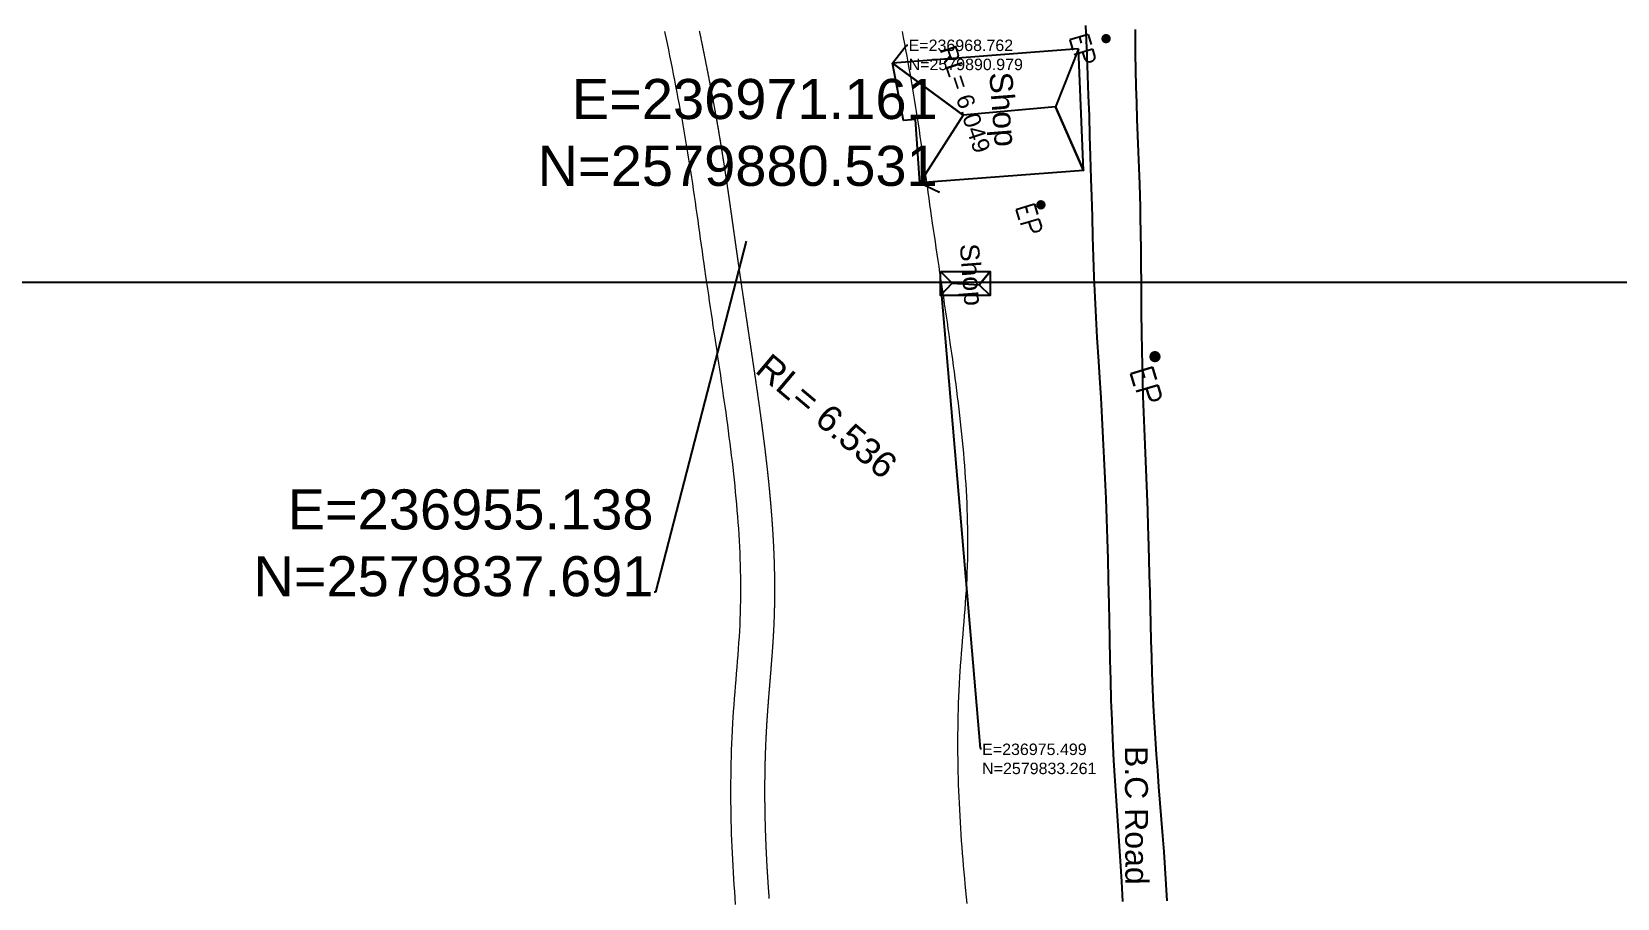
# Model space of a CAD drawing. Header units: millimetres. Extents: x 234588 to 238075, y 2578744 to 2579543.
# Drawn here: x 234807.5 to 235026.8, y 2579028.4 to 2579148.2 of the extents above; entities that cross this region are included whole.
import ezdxf

# ---------------------------------------------------------------- set-up
doc = ezdxf.new("R2010")
doc.units = ezdxf.units.MM
doc.header["$MEASUREMENT"] = 0
for name, color, linetype in [('Boundary', 6, 'Continuous'), ('COORDINATES', 7, 'Continuous'), ('Points-NUM', 4, 'Continuous'), ('Points-TXT', 3, 'Continuous'), ('RL', 7, 'Continuous')]:
    doc.layers.add(name, color=color, linetype=linetype)
doc.layers.add('EP', color=1, linetype='Continuous', lineweight=30)
doc.styles.add('romans', font='romans.shx')
doc.styles.get("Standard").update_dxf_attribs({"font": 'arial.ttf'})
doc.dimstyles.get("Standard").update_dxf_attribs({"dimtxt": 4, "dimasz": 0.18, "dimexe": 0.18, "dimexo": 0.0625, "dimgap": 0.09, "dimtad": 0, "dimzin": 0, "dimdsep": 46, "dimtxsty": 'Standard', "dimcen": 0.09, "dimadec": 0, "dimazin": 0, "dimtfac": 1, "dimtofl": 0, "dimtmove": 0, "dimatfit": 3, "dimfxl": 1, "dimtolj": 1, "dimtzin": 0, "dimarcsym": 0})

msp = doc.modelspace()

# ---------------------------------------------------------------- hatches: boundary and pattern name
at = {"layer": 'Points-NUM'}
h = msp.add_hatch(color=1, dxfattribs=at)
h.dxf.hatch_style = 1
h.paths.add_polyline_path([(234955.441, 2579147.286, 1), (234956.753, 2579147.286, 1)])
h = msp.add_hatch(color=1, dxfattribs=at)
h.dxf.hatch_style = 1
h.paths.add_polyline_path([(234946.428, 2579124.304, 1), (234947.74, 2579124.304, 1)])
h = msp.add_hatch(color=1, dxfattribs=at)
h.dxf.hatch_style = 1
h.paths.add_polyline_path([(234962.073, 2579103.305, 1), (234963.648, 2579103.305, 1)])

# ---------------------------------------------------------------- linework, layer by layer
at = {"layer": 'Boundary', "lineweight": 20}
for points in [[(234895.038, 2579148.29), (234895.212, 2579147.444), (234895.385, 2579146.598), (234895.557, 2579145.753), (234895.727, 2579144.911), (234895.898, 2579144.068), (234896.066, 2579143.225), (234896.234, 2579142.383), (234896.4, 2579141.541), (234896.564, 2579140.7), (234896.726, 2579139.859), (234896.887, 2579139.019), (234897.045, 2579138.179), (234897.202, 2579137.34), (234897.356, 2579136.501), (234897.507, 2579135.662), (234897.656, 2579134.824), (234897.802, 2579133.988), (234897.992, 2579132.872), (234898.086, 2579132.312), (234898.224, 2579131.471), (234898.359, 2579130.631), (234898.492, 2579129.788), (234898.623, 2579128.945), (234898.752, 2579128.1), (234898.88, 2579127.253), (234899.006, 2579126.405), (234899.131, 2579125.556), (234899.254, 2579124.706), (234899.377, 2579123.854), (234899.499, 2579122.999), (234899.62, 2579122.146), (234899.741, 2579121.291), (234899.861, 2579120.435), (234899.982, 2579119.578), (234900.103, 2579118.72), (234900.224, 2579117.861), (234900.346, 2579117.001), (234900.468, 2579116.14), (234900.568, 2579115.443), (234900.717, 2579114.414), (234900.842, 2579113.554), (234900.968, 2579112.693), (234901.094, 2579111.832), (234901.222, 2579110.972), (234901.349, 2579110.112), (234901.477, 2579109.254), (234901.606, 2579108.395), (234901.734, 2579107.538), (234901.863, 2579106.681), (234901.935, 2579106.196), (234902.119, 2579104.968), (234902.248, 2579104.113), (234902.375, 2579103.258), (234902.503, 2579102.404), (234902.629, 2579101.551), (234902.755, 2579100.698), (234902.88, 2579099.847), (234903.004, 2579098.995), (234903.162, 2579097.901), (234903.249, 2579097.292), (234903.369, 2579096.44), (234903.488, 2579095.589), (234903.605, 2579094.738), (234903.721, 2579093.888), (234903.834, 2579093.038), (234903.945, 2579092.189), (234904.054, 2579091.34), (234904.161, 2579090.492), (234904.264, 2579089.644), (234904.365, 2579088.797), (234904.463, 2579087.951), (234904.557, 2579087.105), (234904.648, 2579086.259), (234904.736, 2579085.415), (234904.82, 2579084.571), (234904.901, 2579083.728), (234904.977, 2579082.885), (234905.049, 2579082.044), (234905.117, 2579081.203), (234905.18, 2579080.363), (234905.239, 2579079.523), (234905.293, 2579078.685), (234905.342, 2579077.848), (234905.386, 2579077.011), (234905.425, 2579076.175), (234905.458, 2579075.341), (234905.486, 2579074.507), (234905.509, 2579073.674), (234905.525, 2579072.842), (234905.535, 2579072.012), (234905.54, 2579071.182), (234905.537, 2579070.353), (234905.529, 2579069.526), (234905.514, 2579068.7), (234905.492, 2579067.876), (234905.457, 2579066.887), (234905.428, 2579066.226), (234905.385, 2579065.396), (234905.337, 2579064.563), (234905.283, 2579063.726), (234905.224, 2579062.885), (234905.162, 2579062.04), (234905.096, 2579061.19), (234905.028, 2579060.336), (234904.958, 2579059.477), (234904.887, 2579058.617), (234904.816, 2579057.749), (234904.745, 2579056.878), (234904.676, 2579056.003), (234904.609, 2579055.123), (234904.546, 2579054.239), (234904.486, 2579053.353), (234904.446, 2579052.724), (234904.381, 2579051.567), (234904.336, 2579050.671), (234904.297, 2579049.777), (234904.263, 2579048.884), (234904.235, 2579047.99), (234904.211, 2579047.098), (234904.193, 2579046.205), (234904.179, 2579045.313), (234904.171, 2579044.42), (234904.167, 2579043.529), (234904.168, 2579042.637), (234904.173, 2579041.746), (234904.183, 2579040.856), (234904.198, 2579039.966), (234904.216, 2579039.076), (234904.239, 2579038.187), (234904.267, 2579037.298), (234904.298, 2579036.409), (234904.334, 2579035.521), (234904.373, 2579034.634), (234904.416, 2579033.747), (234904.463, 2579032.861), (234904.514, 2579031.975), (234904.568, 2579031.09), (234904.626, 2579030.206), (234904.688, 2579029.322), (234904.752, 2579028.439), (234904.821, 2579027.556)], [(234909.524, 2579028.368), (234909.518, 2579028.441), (234909.513, 2579028.513), (234909.507, 2579028.586), (234909.502, 2579028.658), (234909.496, 2579028.731), (234909.49, 2579028.803), (234909.485, 2579028.876), (234909.48, 2579028.948), (234909.475, 2579029.021), (234909.469, 2579029.093), (234909.464, 2579029.166), (234909.459, 2579029.238), (234909.453, 2579029.311), (234909.448, 2579029.383), (234909.443, 2579029.456), (234909.437, 2579029.528), (234909.432, 2579029.601), (234909.427, 2579029.673), (234909.422, 2579029.746), (234909.417, 2579029.819), (234909.412, 2579029.891), (234909.407, 2579029.964), (234909.402, 2579030.036), (234909.397, 2579030.109), (234909.392, 2579030.181), (234909.386, 2579030.254), (234909.381, 2579030.326), (234909.376, 2579030.399), (234909.371, 2579030.471), (234909.366, 2579030.544), (234909.362, 2579030.616), (234909.357, 2579030.689), (234909.352, 2579030.761), (234909.347, 2579030.834), (234909.343, 2579030.907), (234909.338, 2579030.979), (234909.333, 2579031.052), (234909.328, 2579031.124), (234909.324, 2579031.197), (234909.319, 2579031.269), (234909.314, 2579031.342), (234909.309, 2579031.414), (234909.305, 2579031.487), (234909.301, 2579031.56), (234909.296, 2579031.632), (234909.292, 2579031.705), (234909.287, 2579031.777), (234909.283, 2579031.85), (234909.278, 2579031.922), (234909.274, 2579031.995), (234909.269, 2579032.067), (234909.265, 2579032.14), (234909.26, 2579032.213), (234909.256, 2579032.285), (234909.252, 2579032.358), (234909.248, 2579032.43), (234909.244, 2579032.503), (234909.239, 2579032.575), (234909.235, 2579032.648), (234909.231, 2579032.721), (234909.227, 2579032.793), (234909.223, 2579032.866), (234909.219, 2579032.938), (234909.215, 2579033.011), (234909.21, 2579033.084), (234909.206, 2579033.156), (234909.202, 2579033.229), (234909.199, 2579033.301), (234909.195, 2579033.374), (234909.191, 2579033.446), (234909.187, 2579033.519), (234909.183, 2579033.592), (234909.179, 2579033.664), (234909.176, 2579033.737), (234909.172, 2579033.809), (234909.168, 2579033.882), (234909.164, 2579033.955), (234909.16, 2579034.027), (234909.157, 2579034.1), (234909.153, 2579034.172), (234909.15, 2579034.245), (234909.146, 2579034.318), (234909.143, 2579034.39), (234909.139, 2579034.463), (234909.135, 2579034.535), (234909.132, 2579034.608), (234909.128, 2579034.681), (234909.125, 2579034.753), (234909.121, 2579034.826), (234909.118, 2579034.898), (234909.115, 2579034.971), (234909.111, 2579035.044), (234909.108, 2579035.116), (234909.105, 2579035.189), (234909.102, 2579035.262), (234909.099, 2579035.334), (234909.095, 2579035.407), (234909.092, 2579035.479), (234909.089, 2579035.552), (234909.086, 2579035.625), (234909.082, 2579035.697), (234909.079, 2579035.77), (234909.077, 2579035.842), (234909.074, 2579035.915), (234909.071, 2579035.988), (234909.068, 2579036.06), (234909.065, 2579036.133), (234909.062, 2579036.206), (234909.059, 2579036.278), (234909.056, 2579036.351), (234909.053, 2579036.423), (234909.05, 2579036.496), (234909.048, 2579036.569), (234909.045, 2579036.641), (234909.042, 2579036.714), (234909.04, 2579036.787), (234909.037, 2579036.859), (234909.035, 2579036.932), (234909.032, 2579037.004), (234909.03, 2579037.077), (234909.027, 2579037.15), (234909.024, 2579037.222), (234909.022, 2579037.295), (234909.019, 2579037.368), (234909.017, 2579037.44), (234909.014, 2579037.513), (234909.012, 2579037.585), (234909.01, 2579037.658), (234909.008, 2579037.731), (234909.005, 2579037.803), (234909.003, 2579037.876), (234909.001, 2579037.949), (234908.999, 2579038.021), (234908.997, 2579038.094), (234908.994, 2579038.166), (234908.992, 2579038.239), (234908.99, 2579038.312), (234908.988, 2579038.384), (234908.986, 2579038.457), (234908.984, 2579038.53), (234908.982, 2579038.602), (234908.98, 2579038.675), (234908.978, 2579038.748), (234908.977, 2579038.82), (234908.975, 2579038.893), (234908.973, 2579038.965), (234908.971, 2579039.038), (234908.969, 2579039.111), (234908.967, 2579039.183), (234908.966, 2579039.256), (234908.964, 2579039.329), (234908.963, 2579039.401), (234908.961, 2579039.474), (234908.959, 2579039.547), (234908.958, 2579039.619), (234908.956, 2579039.692), (234908.955, 2579039.764), (234908.953, 2579039.837), (234908.952, 2579039.91), (234908.95, 2579039.982), (234908.949, 2579040.055), (234908.948, 2579040.128), (234908.946, 2579040.2), (234908.945, 2579040.273), (234908.944, 2579040.346), (234908.943, 2579040.418), (234908.942, 2579040.491), (234908.94, 2579040.563), (234908.939, 2579040.636), (234908.938, 2579040.709), (234908.937, 2579040.781), (234908.936, 2579040.854), (234908.935, 2579040.927), (234908.934, 2579040.999), (234908.933, 2579041.072), (234908.932, 2579041.145), (234908.931, 2579041.217), (234908.93, 2579041.29), (234908.93, 2579041.362), (234908.929, 2579041.435), (234908.928, 2579041.508), (234908.927, 2579041.58), (234908.926, 2579041.653), (234908.926, 2579041.726), (234908.925, 2579041.798), (234908.924, 2579041.871), (234908.924, 2579041.944), (234908.923, 2579042.016), (234908.923, 2579042.089), (234908.923, 2579042.161), (234908.922, 2579042.234), (234908.922, 2579042.307), (234908.921, 2579042.379), (234908.921, 2579042.452), (234908.92, 2579042.525), (234908.92, 2579042.597), (234908.92, 2579042.67), (234908.919, 2579042.742), (234908.919, 2579042.815), (234908.919, 2579042.888), (234908.919, 2579042.96), (234908.919, 2579043.033), (234908.919, 2579043.106), (234908.919, 2579043.178), (234908.919, 2579043.251), (234908.919, 2579043.324), (234908.919, 2579043.396), (234908.919, 2579043.469), (234908.919, 2579043.541), (234908.919, 2579043.614), (234908.919, 2579043.687), (234908.92, 2579043.759), (234908.92, 2579043.832), (234908.92, 2579043.904), (234908.921, 2579043.977), (234908.921, 2579044.05), (234908.921, 2579044.122), (234908.922, 2579044.195), (234908.922, 2579044.268), (234908.922, 2579044.34), (234908.923, 2579044.413), (234908.923, 2579044.485), (234908.924, 2579044.558), (234908.925, 2579044.631), (234908.925, 2579044.703), (234908.926, 2579044.776), (234908.927, 2579044.849), (234908.928, 2579044.921), (234908.928, 2579044.994), (234908.929, 2579045.066), (234908.93, 2579045.139), (234908.93, 2579045.212), (234908.931, 2579045.284), (234908.932, 2579045.357), (234908.933, 2579045.429), (234908.935, 2579045.502), (234908.936, 2579045.575), (234908.937, 2579045.647), (234908.938, 2579045.72), (234908.939, 2579045.792), (234908.94, 2579045.865), (234908.941, 2579045.938), (234908.942, 2579046.01), (234908.943, 2579046.083), (234908.945, 2579046.155), (234908.946, 2579046.228), (234908.948, 2579046.301), (234908.949, 2579046.373), (234908.951, 2579046.446), (234908.952, 2579046.518), (234908.954, 2579046.591), (234908.955, 2579046.664), (234908.957, 2579046.736), (234908.958, 2579046.809), (234908.96, 2579046.881), (234908.961, 2579046.954), (234908.963, 2579047.027), (234908.965, 2579047.099), (234908.967, 2579047.172), (234908.969, 2579047.244), (234908.97, 2579047.317), (234908.972, 2579047.389), (234908.974, 2579047.462), (234908.976, 2579047.535), (234908.978, 2579047.607), (234908.98, 2579047.68), (234908.982, 2579047.752), (234908.984, 2579047.825), (234908.986, 2579047.897), (234908.988, 2579047.97), (234908.991, 2579048.043), (234908.993, 2579048.115), (234908.995, 2579048.188), (234908.998, 2579048.26), (234909, 2579048.333), (234909.002, 2579048.405), (234909.005, 2579048.478), (234909.007, 2579048.551), (234909.009, 2579048.623), (234909.012, 2579048.696), (234909.014, 2579048.768), (234909.017, 2579048.841), (234909.02, 2579048.913), (234909.022, 2579048.986), (234909.025, 2579049.058), (234909.028, 2579049.131), (234909.031, 2579049.204), (234909.033, 2579049.276), (234909.036, 2579049.349), (234909.039, 2579049.421), (234909.042, 2579049.494), (234909.044, 2579049.566), (234909.047, 2579049.639), (234909.051, 2579049.711), (234909.054, 2579049.784), (234909.057, 2579049.856), (234909.06, 2579049.929), (234909.063, 2579050.002), (234909.066, 2579050.074), (234909.07, 2579050.147), (234909.073, 2579050.219), (234909.076, 2579050.292), (234909.079, 2579050.364), (234909.082, 2579050.437), (234909.086, 2579050.509), (234909.089, 2579050.582), (234909.093, 2579050.654), (234909.097, 2579050.727), (234909.1, 2579050.799), (234909.104, 2579050.872), (234909.107, 2579050.944), (234909.111, 2579051.017), (234909.115, 2579051.089), (234909.118, 2579051.162), (234909.122, 2579051.234), (234909.125, 2579051.307), (234909.131, 2579051.399), (234909.136, 2579051.493), (234909.141, 2579051.588), (234909.147, 2579051.682), (234909.152, 2579051.777), (234909.157, 2579051.871), (234909.163, 2579051.965), (234909.168, 2579052.06), (234909.174, 2579052.154), (234909.179, 2579052.249), (234909.184, 2579052.343), (234909.19, 2579052.437), (234909.193, 2579052.489), (234909.196, 2579052.54), (234909.199, 2579052.59), (234909.202, 2579052.641), (234909.206, 2579052.692), (234909.209, 2579052.742), (234909.212, 2579052.793), (234909.215, 2579052.843), (234909.218, 2579052.894), (234909.221, 2579052.944), (234909.225, 2579052.995), (234909.228, 2579053.046), (234909.233, 2579053.119), (234909.238, 2579053.191), (234909.243, 2579053.264), (234909.247, 2579053.336), (234909.252, 2579053.409), (234909.257, 2579053.481), (234909.262, 2579053.554), (234909.267, 2579053.626), (234909.272, 2579053.698), (234909.277, 2579053.771), (234909.282, 2579053.843), (234909.287, 2579053.916), (234909.292, 2579053.988), (234909.297, 2579054.061), (234909.302, 2579054.133), (234909.308, 2579054.205), (234909.313, 2579054.278), (234909.318, 2579054.35), (234909.323, 2579054.423), (234909.328, 2579054.495), (234909.334, 2579054.568), (234909.339, 2579054.64), (234909.344, 2579054.712), (234909.349, 2579054.785), (234909.355, 2579054.857), (234909.36, 2579054.93), (234909.366, 2579055.002), (234909.371, 2579055.075), (234909.377, 2579055.147), (234909.382, 2579055.219), (234909.388, 2579055.292), (234909.393, 2579055.364), (234909.399, 2579055.437), (234909.404, 2579055.509), (234909.41, 2579055.581), (234909.416, 2579055.654), (234909.421, 2579055.726), (234909.427, 2579055.799), (234909.433, 2579055.871), (234909.438, 2579055.943), (234909.444, 2579056.016), (234909.45, 2579056.088), (234909.456, 2579056.161), (234909.461, 2579056.233), (234909.467, 2579056.305), (234909.473, 2579056.378), (234909.478, 2579056.45), (234909.484, 2579056.523), (234909.49, 2579056.595), (234909.496, 2579056.667), (234909.502, 2579056.74), (234909.508, 2579056.812), (234909.513, 2579056.885), (234909.519, 2579056.957), (234909.525, 2579057.029), (234909.531, 2579057.102), (234909.537, 2579057.174), (234909.543, 2579057.247), (234909.549, 2579057.319), (234909.554, 2579057.391), (234909.56, 2579057.464), (234909.566, 2579057.536), (234909.572, 2579057.608), (234909.578, 2579057.681), (234909.584, 2579057.753), (234909.59, 2579057.826), (234909.596, 2579057.898), (234909.602, 2579057.97), (234909.608, 2579058.043), (234909.614, 2579058.115), (234909.62, 2579058.188), (234909.626, 2579058.26), (234909.632, 2579058.332), (234909.638, 2579058.405), (234909.644, 2579058.477), (234909.649, 2579058.549), (234909.655, 2579058.622), (234909.661, 2579058.694), (234909.667, 2579058.767), (234909.673, 2579058.839), (234909.679, 2579058.911), (234909.685, 2579058.984), (234909.691, 2579059.056), (234909.697, 2579059.128), (234909.703, 2579059.201), (234909.709, 2579059.273), (234909.715, 2579059.346), (234909.721, 2579059.418), (234909.727, 2579059.49), (234909.732, 2579059.563), (234909.738, 2579059.635), (234909.744, 2579059.707), (234909.75, 2579059.78), (234909.756, 2579059.852), (234909.762, 2579059.924), (234909.768, 2579059.997), (234909.774, 2579060.069), (234909.779, 2579060.142), (234909.785, 2579060.214), (234909.791, 2579060.286), (234909.797, 2579060.359), (234909.802, 2579060.431), (234909.808, 2579060.503), (234909.814, 2579060.576), (234909.82, 2579060.648), (234909.826, 2579060.721), (234909.831, 2579060.793), (234909.837, 2579060.865), (234909.843, 2579060.938), (234909.848, 2579061.01), (234909.854, 2579061.082), (234909.859, 2579061.155), (234909.865, 2579061.227), (234909.871, 2579061.3), (234909.876, 2579061.372), (234909.882, 2579061.444), (234909.887, 2579061.517), (234909.893, 2579061.589), (234909.899, 2579061.661), (234909.904, 2579061.734), (234909.909, 2579061.806), (234909.915, 2579061.879), (234909.92, 2579061.951), (234909.925, 2579062.023), (234909.931, 2579062.096), (234909.936, 2579062.168), (234909.941, 2579062.24), (234909.947, 2579062.313), (234909.952, 2579062.385), (234909.957, 2579062.458), (234909.963, 2579062.53), (234909.968, 2579062.602), (234909.973, 2579062.675), (234909.978, 2579062.747), (234909.983, 2579062.819), (234909.988, 2579062.892), (234909.993, 2579062.964), (234909.998, 2579063.037), (234910.003, 2579063.109), (234910.008, 2579063.181), (234910.013, 2579063.254), (234910.018, 2579063.326), (234910.023, 2579063.399), (234910.028, 2579063.471), (234910.033, 2579063.543), (234910.037, 2579063.616), (234910.042, 2579063.688), (234910.047, 2579063.76), (234910.051, 2579063.833), (234910.056, 2579063.905), (234910.061, 2579063.978), (234910.065, 2579064.05), (234910.07, 2579064.122), (234910.075, 2579064.195), (234910.079, 2579064.267), (234910.084, 2579064.34), (234910.088, 2579064.412), (234910.092, 2579064.484), (234910.096, 2579064.557), (234910.1, 2579064.629), (234910.105, 2579064.702), (234910.109, 2579064.774), (234910.113, 2579064.846), (234910.117, 2579064.919), (234910.122, 2579064.991), (234910.126, 2579065.064), (234910.13, 2579065.136), (234910.134, 2579065.208), (234910.137, 2579065.281), (234910.141, 2579065.353), (234910.145, 2579065.426), (234910.149, 2579065.498), (234910.152, 2579065.571), (234910.156, 2579065.643), (234910.16, 2579065.715), (234910.163, 2579065.788), (234910.167, 2579065.86), (234910.171, 2579065.933), (234910.174, 2579066.004), (234910.177, 2579066.063), (234910.18, 2579066.121), (234910.182, 2579066.18), (234910.185, 2579066.238), (234910.187, 2579066.297), (234910.19, 2579066.355), (234910.193, 2579066.413), (234910.195, 2579066.472), (234910.198, 2579066.53), (234910.2, 2579066.589), (234910.203, 2579066.647), (234910.206, 2579066.71), (234910.209, 2579066.796), (234910.212, 2579066.883), (234910.215, 2579066.969), (234910.218, 2579067.055), (234910.221, 2579067.142), (234910.224, 2579067.228), (234910.227, 2579067.315), (234910.23, 2579067.401), (234910.233, 2579067.487), (234910.236, 2579067.574), (234910.239, 2579067.66), (234910.242, 2579067.744), (234910.244, 2579067.816), (234910.246, 2579067.889), (234910.248, 2579067.961), (234910.25, 2579068.034), (234910.252, 2579068.106), (234910.254, 2579068.179), (234910.256, 2579068.251), (234910.258, 2579068.323), (234910.26, 2579068.396), (234910.261, 2579068.468), (234910.263, 2579068.541), (234910.265, 2579068.613), (234910.266, 2579068.686), (234910.268, 2579068.758), (234910.269, 2579068.831), (234910.27, 2579068.903), (234910.272, 2579068.976), (234910.273, 2579069.048), (234910.274, 2579069.121), (234910.276, 2579069.193), (234910.277, 2579069.266), (234910.278, 2579069.338), (234910.28, 2579069.411), (234910.281, 2579069.483), (234910.282, 2579069.556), (234910.282, 2579069.628), (234910.283, 2579069.701), (234910.284, 2579069.773), (234910.285, 2579069.846), (234910.285, 2579069.918), (234910.286, 2579069.991), (234910.287, 2579070.063), (234910.287, 2579070.136), (234910.288, 2579070.208), (234910.289, 2579070.281), (234910.289, 2579070.353), (234910.29, 2579070.426), (234910.29, 2579070.498), (234910.29, 2579070.571), (234910.29, 2579070.643), (234910.29, 2579070.716), (234910.291, 2579070.788), (234910.291, 2579070.861), (234910.291, 2579070.933), (234910.291, 2579071.006), (234910.291, 2579071.078), (234910.291, 2579071.151), (234910.291, 2579071.223), (234910.291, 2579071.296), (234910.291, 2579071.368), (234910.29, 2579071.441), (234910.29, 2579071.513), (234910.29, 2579071.586), (234910.289, 2579071.658), (234910.289, 2579071.731), (234910.288, 2579071.803), (234910.288, 2579071.876), (234910.288, 2579071.948), (234910.287, 2579072.021), (234910.287, 2579072.093), (234910.286, 2579072.166), (234910.285, 2579072.239), (234910.284, 2579072.311), (234910.283, 2579072.384), (234910.282, 2579072.456), (234910.281, 2579072.529), (234910.28, 2579072.601), (234910.279, 2579072.674), (234910.278, 2579072.746), (234910.278, 2579072.819), (234910.277, 2579072.891), (234910.275, 2579072.964), (234910.274, 2579073.036), (234910.273, 2579073.109), (234910.271, 2579073.181), (234910.27, 2579073.254), (234910.268, 2579073.326), (234910.267, 2579073.399), (234910.265, 2579073.471), (234910.264, 2579073.544), (234910.263, 2579073.617), (234910.261, 2579073.689), (234910.26, 2579073.762), (234910.258, 2579073.834), (234910.256, 2579073.907), (234910.254, 2579073.979), (234910.252, 2579074.052), (234910.25, 2579074.124), (234910.248, 2579074.197), (234910.246, 2579074.269), (234910.244, 2579074.342), (234910.242, 2579074.414), (234910.241, 2579074.487), (234910.239, 2579074.56), (234910.237, 2579074.632), (234910.234, 2579074.705), (234910.232, 2579074.777), (234910.23, 2579074.85), (234910.227, 2579074.922), (234910.225, 2579074.995), (234910.222, 2579075.067), (234910.22, 2579075.14), (234910.217, 2579075.212), (234910.215, 2579075.285), (234910.213, 2579075.357), (234910.21, 2579075.43), (234910.208, 2579075.503), (234910.205, 2579075.575), (234910.202, 2579075.648), (234910.199, 2579075.72), (234910.196, 2579075.793), (234910.193, 2579075.865), (234910.19, 2579075.938), (234910.187, 2579076.01), (234910.185, 2579076.083), (234910.182, 2579076.155), (234910.179, 2579076.228), (234910.176, 2579076.3), (234910.173, 2579076.373), (234910.17, 2579076.446), (234910.166, 2579076.518), (234910.163, 2579076.591), (234910.159, 2579076.663), (234910.156, 2579076.736), (234910.153, 2579076.808), (234910.149, 2579076.881), (234910.146, 2579076.953), (234910.143, 2579077.026), (234910.139, 2579077.098), (234910.136, 2579077.171), (234910.133, 2579077.243), (234910.129, 2579077.316), (234910.125, 2579077.389), (234910.121, 2579077.461), (234910.117, 2579077.534), (234910.113, 2579077.606), (234910.11, 2579077.679), (234910.106, 2579077.751), (234910.102, 2579077.824), (234910.098, 2579077.896), (234910.094, 2579077.969), (234910.091, 2579078.041), (234910.087, 2579078.114), (234910.082, 2579078.186), (234910.078, 2579078.259), (234910.074, 2579078.332), (234910.07, 2579078.404), (234910.065, 2579078.477), (234910.061, 2579078.549), (234910.057, 2579078.622), (234910.053, 2579078.694), (234910.048, 2579078.767), (234910.044, 2579078.839), (234910.04, 2579078.912), (234910.036, 2579078.984), (234910.031, 2579079.057), (234910.026, 2579079.129), (234910.022, 2579079.202), (234910.017, 2579079.274), (234910.012, 2579079.347), (234910.008, 2579079.419), (234910.003, 2579079.492), (234909.998, 2579079.565), (234909.994, 2579079.637), (234909.989, 2579079.71), (234909.984, 2579079.782), (234909.979, 2579079.855), (234909.974, 2579079.927), (234909.969, 2579080), (234909.964, 2579080.072), (234909.959, 2579080.145), (234909.954, 2579080.217), (234909.949, 2579080.29), (234909.944, 2579080.362), (234909.939, 2579080.435), (234909.934, 2579080.507), (234909.929, 2579080.58), (234909.924, 2579080.652), (234909.918, 2579080.725), (234909.913, 2579080.797), (234909.907, 2579080.87), (234909.902, 2579080.942), (234909.897, 2579081.015), (234909.891, 2579081.087), (234909.886, 2579081.16), (234909.88, 2579081.232), (234909.875, 2579081.305), (234909.869, 2579081.377), (234909.864, 2579081.45), (234909.858, 2579081.522), (234909.853, 2579081.595), (234909.847, 2579081.667), (234909.841, 2579081.74), (234909.835, 2579081.812), (234909.829, 2579081.885), (234909.823, 2579081.957), (234909.818, 2579082.03), (234909.812, 2579082.102), (234909.806, 2579082.175), (234909.8, 2579082.247), (234909.794, 2579082.32), (234909.788, 2579082.392), (234909.782, 2579082.465), (234909.776, 2579082.537), (234909.77, 2579082.61), (234909.764, 2579082.682), (234909.757, 2579082.755), (234909.751, 2579082.827), (234909.745, 2579082.9), (234909.739, 2579082.972), (234909.733, 2579083.045), (234909.726, 2579083.117), (234909.72, 2579083.19), (234909.714, 2579083.262), (234909.708, 2579083.335), (234909.701, 2579083.407), (234909.694, 2579083.48), (234909.688, 2579083.552), (234909.681, 2579083.625), (234909.675, 2579083.697), (234909.668, 2579083.77), (234909.662, 2579083.842), (234909.655, 2579083.914), (234909.648, 2579083.987), (234909.642, 2579084.059), (234909.635, 2579084.132), (234909.629, 2579084.204), (234909.622, 2579084.277), (234909.615, 2579084.349), (234909.608, 2579084.422), (234909.601, 2579084.494), (234909.594, 2579084.567), (234909.587, 2579084.639), (234909.58, 2579084.712), (234909.573, 2579084.784), (234909.567, 2579084.856), (234909.56, 2579084.929), (234909.553, 2579085.001), (234909.546, 2579085.074), (234909.538, 2579085.146), (234909.531, 2579085.219), (234909.524, 2579085.291), (234909.517, 2579085.364), (234909.51, 2579085.436), (234909.502, 2579085.508), (234909.495, 2579085.581), (234909.488, 2579085.653), (234909.481, 2579085.726), (234909.474, 2579085.798), (234909.466, 2579085.871), (234909.459, 2579085.943), (234909.451, 2579086.015), (234909.444, 2579086.088), (234909.436, 2579086.16), (234909.429, 2579086.233), (234909.421, 2579086.305), (234909.414, 2579086.377), (234909.406, 2579086.45), (234909.399, 2579086.522), (234909.391, 2579086.595), (234909.384, 2579086.667), (234909.376, 2579086.74), (234909.368, 2579086.812), (234909.361, 2579086.884), (234909.353, 2579086.957), (234909.345, 2579087.029), (234909.337, 2579087.102), (234909.329, 2579087.174), (234909.322, 2579087.246), (234909.314, 2579087.319), (234909.306, 2579087.391), (234909.298, 2579087.463), (234909.29, 2579087.536), (234909.282, 2579087.608), (234909.274, 2579087.681), (234909.266, 2579087.753), (234909.258, 2579087.825), (234909.25, 2579087.898), (234909.242, 2579087.97), (234909.234, 2579088.042), (234909.226, 2579088.115), (234909.218, 2579088.187), (234909.21, 2579088.26), (234909.202, 2579088.332), (234909.193, 2579088.404), (234909.185, 2579088.477), (234909.177, 2579088.549), (234909.169, 2579088.621), (234909.16, 2579088.694), (234909.152, 2579088.766), (234909.144, 2579088.838), (234909.135, 2579088.911), (234909.127, 2579088.983), (234909.119, 2579089.055), (234909.11, 2579089.128), (234909.102, 2579089.2), (234909.094, 2579089.272), (234909.085, 2579089.345), (234909.077, 2579089.417), (234909.068, 2579089.489), (234909.059, 2579089.562), (234909.051, 2579089.634), (234909.042, 2579089.706), (234909.034, 2579089.779), (234909.025, 2579089.851), (234909.016, 2579089.923), (234909.008, 2579089.996), (234908.999, 2579090.068), (234908.991, 2579090.14), (234908.982, 2579090.213), (234908.973, 2579090.285), (234908.964, 2579090.357), (234908.956, 2579090.429), (234908.947, 2579090.502), (234908.938, 2579090.574), (234908.929, 2579090.646), (234908.92, 2579090.719), (234908.911, 2579090.791), (234908.902, 2579090.863), (234908.894, 2579090.936), (234908.885, 2579091.008), (234908.876, 2579091.08), (234908.867, 2579091.152), (234908.858, 2579091.225), (234908.849, 2579091.297), (234908.84, 2579091.369), (234908.831, 2579091.441), (234908.822, 2579091.514), (234908.813, 2579091.586), (234908.804, 2579091.658), (234908.794, 2579091.73), (234908.785, 2579091.803), (234908.776, 2579091.875), (234908.767, 2579091.947), (234908.758, 2579092.019), (234908.749, 2579092.092), (234908.74, 2579092.164), (234908.73, 2579092.236), (234908.721, 2579092.308), (234908.712, 2579092.381), (234908.702, 2579092.453), (234908.693, 2579092.525), (234908.684, 2579092.597), (234908.675, 2579092.669), (234908.665, 2579092.742), (234908.656, 2579092.814), (234908.647, 2579092.886), (234908.637, 2579092.958), (234908.628, 2579093.03), (234908.618, 2579093.103), (234908.609, 2579093.175), (234908.599, 2579093.247), (234908.59, 2579093.319), (234908.581, 2579093.391), (234908.571, 2579093.464), (234908.562, 2579093.536), (234908.552, 2579093.608), (234908.543, 2579093.68), (234908.533, 2579093.752), (234908.523, 2579093.824), (234908.514, 2579093.897), (234908.504, 2579093.969), (234908.495, 2579094.041), (234908.485, 2579094.113), (234908.475, 2579094.185), (234908.466, 2579094.257), (234908.456, 2579094.33), (234908.446, 2579094.402), (234908.437, 2579094.474), (234908.427, 2579094.546), (234908.417, 2579094.618), (234908.408, 2579094.69), (234908.398, 2579094.762), (234908.388, 2579094.834), (234908.378, 2579094.907), (234908.368, 2579094.979), (234908.359, 2579095.051), (234908.349, 2579095.123), (234908.339, 2579095.195), (234908.329, 2579095.267), (234908.319, 2579095.339), (234908.31, 2579095.411), (234908.3, 2579095.483), (234908.29, 2579095.556), (234908.28, 2579095.628), (234908.27, 2579095.7), (234908.26, 2579095.772), (234908.25, 2579095.844), (234908.24, 2579095.916), (234908.23, 2579095.988), (234908.22, 2579096.06), (234908.21, 2579096.132), (234908.2, 2579096.204), (234908.19, 2579096.276), (234908.18, 2579096.348), (234908.17, 2579096.42), (234908.16, 2579096.492), (234908.15, 2579096.564), (234908.14, 2579096.636), (234908.13, 2579096.708), (234908.12, 2579096.781), (234908.11, 2579096.853), (234908.1, 2579096.925), (234908.09, 2579096.997), (234908.08, 2579097.069), (234908.069, 2579097.141), (234908.059, 2579097.213), (234908.049, 2579097.285), (234908.039, 2579097.357), (234908.029, 2579097.429), (234908.018, 2579097.501), (234908.008, 2579097.573), (234907.998, 2579097.645), (234907.988, 2579097.717), (234907.978, 2579097.789), (234907.968, 2579097.861), (234907.957, 2579097.933), (234907.949, 2579097.992), (234907.942, 2579098.044), (234907.934, 2579098.095), (234907.927, 2579098.147), (234907.919, 2579098.198), (234907.912, 2579098.25), (234907.905, 2579098.302), (234907.897, 2579098.353), (234907.89, 2579098.405), (234907.883, 2579098.456), (234907.875, 2579098.508), (234907.868, 2579098.559), (234907.856, 2579098.639), (234907.843, 2579098.731), (234907.83, 2579098.823), (234907.817, 2579098.916), (234907.803, 2579099.008), (234907.79, 2579099.1), (234907.777, 2579099.192), (234907.763, 2579099.285), (234907.75, 2579099.377), (234907.737, 2579099.469), (234907.723, 2579099.562), (234907.71, 2579099.654), (234907.699, 2579099.731), (234907.688, 2579099.803), (234907.678, 2579099.874), (234907.667, 2579099.946), (234907.657, 2579100.018), (234907.647, 2579100.09), (234907.636, 2579100.162), (234907.626, 2579100.234), (234907.615, 2579100.306), (234907.605, 2579100.378), (234907.594, 2579100.449), (234907.584, 2579100.521), (234907.573, 2579100.593), (234907.563, 2579100.665), (234907.552, 2579100.737), (234907.542, 2579100.809), (234907.531, 2579100.88), (234907.521, 2579100.952), (234907.51, 2579101.024), (234907.5, 2579101.096), (234907.489, 2579101.168), (234907.478, 2579101.24), (234907.468, 2579101.311), (234907.457, 2579101.383), (234907.447, 2579101.455), (234907.436, 2579101.527), (234907.426, 2579101.599), (234907.415, 2579101.671), (234907.404, 2579101.742), (234907.394, 2579101.814), (234907.383, 2579101.886), (234907.373, 2579101.958), (234907.362, 2579102.03), (234907.351, 2579102.101), (234907.341, 2579102.173), (234907.33, 2579102.245), (234907.32, 2579102.317), (234907.309, 2579102.389), (234907.298, 2579102.46), (234907.288, 2579102.532), (234907.277, 2579102.604), (234907.266, 2579102.676), (234907.256, 2579102.747), (234907.245, 2579102.819), (234907.234, 2579102.891), (234907.224, 2579102.963), (234907.213, 2579103.035), (234907.202, 2579103.106), (234907.192, 2579103.178), (234907.181, 2579103.25), (234907.17, 2579103.322), (234907.16, 2579103.393), (234907.149, 2579103.465), (234907.138, 2579103.537), (234907.128, 2579103.609), (234907.117, 2579103.68), (234907.106, 2579103.752), (234907.095, 2579103.824), (234907.085, 2579103.896), (234907.074, 2579103.968), (234907.063, 2579104.039), (234907.053, 2579104.111), (234907.042, 2579104.183), (234907.031, 2579104.255), (234907.02, 2579104.326), (234907.01, 2579104.398), (234906.999, 2579104.47), (234906.988, 2579104.542), (234906.978, 2579104.613), (234906.967, 2579104.685), (234906.956, 2579104.757), (234906.945, 2579104.829), (234906.935, 2579104.9), (234906.924, 2579104.972), (234906.913, 2579105.044), (234906.902, 2579105.116), (234906.892, 2579105.187), (234906.881, 2579105.259), (234906.87, 2579105.331), (234906.859, 2579105.403), (234906.849, 2579105.474), (234906.838, 2579105.546), (234906.827, 2579105.618), (234906.815, 2579105.697), (234906.8, 2579105.8), (234906.784, 2579105.903), (234906.769, 2579106.006), (234906.754, 2579106.109), (234906.738, 2579106.212), (234906.723, 2579106.314), (234906.707, 2579106.417), (234906.692, 2579106.52), (234906.676, 2579106.623), (234906.661, 2579106.726), (234906.645, 2579106.829), (234906.633, 2579106.913), (234906.627, 2579106.954), (234906.621, 2579106.995), (234906.615, 2579107.035), (234906.608, 2579107.076), (234906.602, 2579107.116), (234906.596, 2579107.157), (234906.59, 2579107.197), (234906.584, 2579107.238), (234906.578, 2579107.278), (234906.572, 2579107.319), (234906.566, 2579107.36), (234906.558, 2579107.412), (234906.547, 2579107.483), (234906.537, 2579107.555), (234906.526, 2579107.627), (234906.515, 2579107.699), (234906.504, 2579107.77), (234906.494, 2579107.842), (234906.483, 2579107.914), (234906.472, 2579107.986), (234906.461, 2579108.057), (234906.45, 2579108.129), (234906.44, 2579108.201), (234906.429, 2579108.273), (234906.418, 2579108.344), (234906.407, 2579108.416), (234906.397, 2579108.488), (234906.386, 2579108.56), (234906.375, 2579108.632), (234906.364, 2579108.703), (234906.354, 2579108.775), (234906.343, 2579108.847), (234906.332, 2579108.919), (234906.321, 2579108.99), (234906.311, 2579109.062), (234906.3, 2579109.134), (234906.289, 2579109.206), (234906.279, 2579109.278), (234906.268, 2579109.349), (234906.257, 2579109.421), (234906.246, 2579109.493), (234906.236, 2579109.565), (234906.225, 2579109.636), (234906.214, 2579109.708), (234906.203, 2579109.78), (234906.193, 2579109.852), (234906.182, 2579109.924), (234906.171, 2579109.995), (234906.161, 2579110.067), (234906.15, 2579110.139), (234906.139, 2579110.211), (234906.128, 2579110.282), (234906.118, 2579110.354), (234906.107, 2579110.426), (234906.096, 2579110.498), (234906.086, 2579110.57), (234906.075, 2579110.641), (234906.064, 2579110.713), (234906.054, 2579110.785), (234906.043, 2579110.857), (234906.032, 2579110.929), (234906.022, 2579111), (234906.011, 2579111.072), (234906, 2579111.144), (234905.99, 2579111.216), (234905.979, 2579111.288), (234905.968, 2579111.359), (234905.958, 2579111.431), (234905.947, 2579111.503), (234905.936, 2579111.575), (234905.926, 2579111.647), (234905.915, 2579111.718), (234905.904, 2579111.79), (234905.894, 2579111.862), (234905.883, 2579111.934), (234905.872, 2579112.006), (234905.862, 2579112.077), (234905.851, 2579112.149), (234905.841, 2579112.221), (234905.83, 2579112.293), (234905.819, 2579112.365), (234905.809, 2579112.436), (234905.798, 2579112.508), (234905.788, 2579112.58), (234905.777, 2579112.652), (234905.766, 2579112.724), (234905.756, 2579112.795), (234905.745, 2579112.867), (234905.735, 2579112.939), (234905.724, 2579113.011), (234905.714, 2579113.083), (234905.703, 2579113.155), (234905.692, 2579113.226), (234905.682, 2579113.298), (234905.671, 2579113.37), (234905.661, 2579113.442), (234905.65, 2579113.514), (234905.64, 2579113.585), (234905.629, 2579113.657), (234905.619, 2579113.729), (234905.608, 2579113.801), (234905.598, 2579113.873), (234905.587, 2579113.945), (234905.577, 2579114.016), (234905.566, 2579114.088), (234905.556, 2579114.16), (234905.545, 2579114.232), (234905.535, 2579114.304), (234905.524, 2579114.376), (234905.514, 2579114.447), (234905.503, 2579114.519), (234905.493, 2579114.591), (234905.482, 2579114.663), (234905.472, 2579114.735), (234905.461, 2579114.807), (234905.451, 2579114.879), (234905.441, 2579114.95), (234905.43, 2579115.022), (234905.42, 2579115.094), (234905.407, 2579115.18), (234905.395, 2579115.266), (234905.383, 2579115.351), (234905.37, 2579115.437), (234905.358, 2579115.523), (234905.345, 2579115.609), (234905.333, 2579115.695), (234905.321, 2579115.781), (234905.308, 2579115.867), (234905.296, 2579115.952), (234905.283, 2579116.038), (234905.271, 2579116.123), (234905.263, 2579116.18), (234905.255, 2579116.238), (234905.246, 2579116.296), (234905.238, 2579116.354), (234905.23, 2579116.412), (234905.222, 2579116.47), (234905.213, 2579116.528), (234905.205, 2579116.586), (234905.197, 2579116.643), (234905.188, 2579116.701), (234905.18, 2579116.759), (234905.172, 2579116.819), (234905.161, 2579116.891), (234905.151, 2579116.962), (234905.141, 2579117.034), (234905.131, 2579117.106), (234905.12, 2579117.178), (234905.11, 2579117.25), (234905.1, 2579117.322), (234905.09, 2579117.394), (234905.08, 2579117.466), (234905.069, 2579117.537), (234905.059, 2579117.609), (234905.049, 2579117.681), (234905.039, 2579117.753), (234905.028, 2579117.825), (234905.018, 2579117.897), (234905.008, 2579117.969), (234904.998, 2579118.041), (234904.988, 2579118.113), (234904.978, 2579118.184), (234904.967, 2579118.256), (234904.957, 2579118.328), (234904.947, 2579118.4), (234904.937, 2579118.472), (234904.927, 2579118.544), (234904.917, 2579118.616), (234904.906, 2579118.688), (234904.896, 2579118.759), (234904.886, 2579118.831), (234904.876, 2579118.903), (234904.866, 2579118.975), (234904.856, 2579119.047), (234904.846, 2579119.119), (234904.835, 2579119.191), (234904.825, 2579119.263), (234904.815, 2579119.335), (234904.805, 2579119.407), (234904.795, 2579119.478), (234904.785, 2579119.55), (234904.775, 2579119.622), (234904.765, 2579119.694), (234904.754, 2579119.766), (234904.744, 2579119.838), (234904.734, 2579119.91), (234904.724, 2579119.982), (234904.714, 2579120.054), (234904.704, 2579120.125), (234904.694, 2579120.197), (234904.684, 2579120.269), (234904.673, 2579120.341), (234904.663, 2579120.413), (234904.653, 2579120.485), (234904.643, 2579120.557), (234904.633, 2579120.629), (234904.623, 2579120.701), (234904.613, 2579120.772), (234904.603, 2579120.844), (234904.592, 2579120.916), (234904.582, 2579120.988), (234904.572, 2579121.06), (234904.562, 2579121.132), (234904.552, 2579121.204), (234904.542, 2579121.276), (234904.532, 2579121.348), (234904.522, 2579121.419), (234904.511, 2579121.491), (234904.501, 2579121.563), (234904.491, 2579121.635), (234904.481, 2579121.707), (234904.471, 2579121.779), (234904.461, 2579121.851), (234904.451, 2579121.923), (234904.441, 2579121.995), (234904.43, 2579122.066), (234904.42, 2579122.138), (234904.41, 2579122.21), (234904.4, 2579122.282), (234904.39, 2579122.354), (234904.38, 2579122.426), (234904.369, 2579122.498), (234904.359, 2579122.57), (234904.349, 2579122.642), (234904.339, 2579122.713), (234904.329, 2579122.785), (234904.319, 2579122.857), (234904.308, 2579122.929), (234904.298, 2579123.001), (234904.288, 2579123.073), (234904.278, 2579123.145), (234904.268, 2579123.217), (234904.257, 2579123.288), (234904.247, 2579123.36), (234904.237, 2579123.432), (234904.227, 2579123.504), (234904.217, 2579123.576), (234904.206, 2579123.648), (234904.196, 2579123.72), (234904.186, 2579123.792), (234904.176, 2579123.863), (234904.165, 2579123.935), (234904.155, 2579124.007), (234904.145, 2579124.079), (234904.135, 2579124.151), (234904.124, 2579124.223), (234904.114, 2579124.295), (234904.104, 2579124.366), (234904.093, 2579124.438), (234904.083, 2579124.51), (234904.073, 2579124.582), (234904.063, 2579124.654), (234904.052, 2579124.726), (234904.042, 2579124.798), (234904.032, 2579124.869), (234904.021, 2579124.941), (234904.011, 2579125.013), (234904, 2579125.085), (234903.99, 2579125.157), (234903.98, 2579125.229), (234903.969, 2579125.301), (234903.959, 2579125.372), (234903.949, 2579125.444), (234903.938, 2579125.516), (234903.928, 2579125.588), (234903.917, 2579125.66), (234903.907, 2579125.732), (234903.897, 2579125.803), (234903.886, 2579125.875), (234903.876, 2579125.947), (234903.865, 2579126.019), (234903.855, 2579126.091), (234903.844, 2579126.163), (234903.834, 2579126.234), (234903.823, 2579126.306), (234903.813, 2579126.378), (234903.802, 2579126.45), (234903.792, 2579126.522), (234903.781, 2579126.593), (234903.771, 2579126.665), (234903.76, 2579126.737), (234903.75, 2579126.809), (234903.739, 2579126.881), (234903.729, 2579126.952), (234903.718, 2579127.024), (234903.707, 2579127.096), (234903.697, 2579127.168), (234903.686, 2579127.24), (234903.675, 2579127.311), (234903.665, 2579127.383), (234903.654, 2579127.455), (234903.643, 2579127.527), (234903.633, 2579127.599), (234903.622, 2579127.67), (234903.611, 2579127.742), (234903.601, 2579127.814), (234903.59, 2579127.886), (234903.579, 2579127.958), (234903.569, 2579128.029), (234903.558, 2579128.101), (234903.547, 2579128.173), (234903.536, 2579128.245), (234903.525, 2579128.316), (234903.515, 2579128.388), (234903.504, 2579128.46), (234903.493, 2579128.532), (234903.482, 2579128.604), (234903.471, 2579128.675), (234903.461, 2579128.747), (234903.45, 2579128.819), (234903.439, 2579128.891), (234903.428, 2579128.962), (234903.417, 2579129.034), (234903.406, 2579129.106), (234903.395, 2579129.177), (234903.384, 2579129.249), (234903.373, 2579129.321), (234903.362, 2579129.393), (234903.351, 2579129.464), (234903.34, 2579129.536), (234903.329, 2579129.608), (234903.318, 2579129.68), (234903.307, 2579129.751), (234903.296, 2579129.823), (234903.285, 2579129.895), (234903.274, 2579129.966), (234903.262, 2579130.038), (234903.251, 2579130.11), (234903.24, 2579130.182), (234903.229, 2579130.253), (234903.218, 2579130.325), (234903.207, 2579130.397), (234903.196, 2579130.468), (234903.184, 2579130.54), (234903.173, 2579130.612), (234903.162, 2579130.683), (234903.15, 2579130.755), (234903.139, 2579130.827), (234903.128, 2579130.899), (234903.116, 2579130.97), (234903.105, 2579131.042), (234903.094, 2579131.114), (234903.082, 2579131.185), (234903.071, 2579131.257), (234903.06, 2579131.329), (234903.048, 2579131.4), (234903.037, 2579131.472), (234903.025, 2579131.543), (234903.014, 2579131.615), (234903.002, 2579131.687), (234902.991, 2579131.758), (234902.979, 2579131.83), (234902.968, 2579131.902), (234902.956, 2579131.973), (234902.945, 2579132.045), (234902.933, 2579132.117), (234902.922, 2579132.188), (234902.91, 2579132.26), (234902.898, 2579132.331), (234902.886, 2579132.403), (234902.875, 2579132.475), (234902.863, 2579132.546), (234902.851, 2579132.618), (234902.839, 2579132.689), (234902.828, 2579132.761), (234902.816, 2579132.833), (234902.804, 2579132.904), (234902.792, 2579132.976), (234902.781, 2579133.047), (234902.77, 2579133.109), (234902.762, 2579133.157), (234902.754, 2579133.205), (234902.746, 2579133.253), (234902.738, 2579133.302), (234902.73, 2579133.35), (234902.722, 2579133.398), (234902.714, 2579133.446), (234902.706, 2579133.494), (234902.698, 2579133.543), (234902.69, 2579133.591), (234902.682, 2579133.639), (234902.67, 2579133.71), (234902.654, 2579133.805), (234902.637, 2579133.9), (234902.621, 2579133.995), (234902.605, 2579134.09), (234902.589, 2579134.185), (234902.573, 2579134.28), (234902.557, 2579134.375), (234902.54, 2579134.47), (234902.524, 2579134.564), (234902.508, 2579134.659), (234902.492, 2579134.754), (234902.478, 2579134.836), (234902.465, 2579134.907), (234902.453, 2579134.979), (234902.44, 2579135.05), (234902.428, 2579135.122), (234902.415, 2579135.193), (234902.403, 2579135.265), (234902.39, 2579135.336), (234902.378, 2579135.408), (234902.366, 2579135.479), (234902.353, 2579135.551), (234902.341, 2579135.622), (234902.328, 2579135.694), (234902.315, 2579135.765), (234902.303, 2579135.836), (234902.29, 2579135.908), (234902.277, 2579135.979), (234902.265, 2579136.051), (234902.252, 2579136.122), (234902.239, 2579136.194), (234902.226, 2579136.265), (234902.214, 2579136.336), (234902.201, 2579136.408), (234902.188, 2579136.479), (234902.176, 2579136.551), (234902.163, 2579136.622), (234902.15, 2579136.694), (234902.137, 2579136.765), (234902.124, 2579136.836), (234902.111, 2579136.908), (234902.098, 2579136.979), (234902.085, 2579137.051), (234902.072, 2579137.122), (234902.059, 2579137.193), (234902.047, 2579137.265), (234902.034, 2579137.336), (234902.021, 2579137.407), (234902.008, 2579137.479), (234901.994, 2579137.55), (234901.981, 2579137.622), (234901.968, 2579137.693), (234901.955, 2579137.764), (234901.942, 2579137.836), (234901.929, 2579137.907), (234901.916, 2579137.978), (234901.903, 2579138.05), (234901.89, 2579138.121), (234901.877, 2579138.193), (234901.863, 2579138.264), (234901.85, 2579138.335), (234901.837, 2579138.407), (234901.823, 2579138.478), (234901.81, 2579138.549), (234901.797, 2579138.621), (234901.784, 2579138.692), (234901.77, 2579138.763), (234901.757, 2579138.835), (234901.744, 2579138.906), (234901.73, 2579138.977), (234901.717, 2579139.049), (234901.704, 2579139.12), (234901.69, 2579139.191), (234901.677, 2579139.262), (234901.663, 2579139.334), (234901.65, 2579139.405), (234901.636, 2579139.476), (234901.623, 2579139.548), (234901.61, 2579139.619), (234901.596, 2579139.69), (234901.583, 2579139.762), (234901.569, 2579139.833), (234901.556, 2579139.904), (234901.542, 2579139.975), (234901.528, 2579140.047), (234901.515, 2579140.118), (234901.501, 2579140.189), (234901.488, 2579140.261), (234901.474, 2579140.332), (234901.46, 2579140.403), (234901.447, 2579140.474), (234901.433, 2579140.546), (234901.42, 2579140.617), (234901.406, 2579140.688), (234901.392, 2579140.759), (234901.379, 2579140.831), (234901.365, 2579140.902), (234901.351, 2579140.973), (234901.337, 2579141.044), (234901.323, 2579141.116), (234901.31, 2579141.187), (234901.296, 2579141.258), (234901.282, 2579141.329), (234901.268, 2579141.401), (234901.255, 2579141.472), (234901.241, 2579141.543), (234901.227, 2579141.614), (234901.213, 2579141.686), (234901.199, 2579141.757), (234901.185, 2579141.828), (234901.171, 2579141.899), (234901.157, 2579141.971), (234901.144, 2579142.042), (234901.13, 2579142.113), (234901.116, 2579142.184), (234901.102, 2579142.255), (234901.088, 2579142.327), (234901.074, 2579142.398), (234901.06, 2579142.469), (234901.046, 2579142.54), (234901.032, 2579142.612), (234901.018, 2579142.683), (234901.004, 2579142.754), (234900.99, 2579142.825), (234900.976, 2579142.896), (234900.962, 2579142.968), (234900.948, 2579143.039), (234900.934, 2579143.11), (234900.92, 2579143.181), (234900.906, 2579143.252), (234900.892, 2579143.324), (234900.878, 2579143.395), (234900.863, 2579143.466), (234900.849, 2579143.537), (234900.835, 2579143.608), (234900.821, 2579143.68), (234900.807, 2579143.751), (234900.793, 2579143.822), (234900.778, 2579143.893), (234900.764, 2579143.964), (234900.75, 2579144.035), (234900.736, 2579144.107), (234900.722, 2579144.178), (234900.708, 2579144.249), (234900.693, 2579144.32), (234900.679, 2579144.391), (234900.665, 2579144.463), (234900.651, 2579144.534), (234900.636, 2579144.605), (234900.622, 2579144.676), (234900.608, 2579144.747), (234900.594, 2579144.818), (234900.579, 2579144.89), (234900.565, 2579144.961), (234900.551, 2579145.032), (234900.536, 2579145.103), (234900.522, 2579145.174), (234900.508, 2579145.245), (234900.493, 2579145.316), (234900.479, 2579145.388), (234900.465, 2579145.459), (234900.45, 2579145.53), (234900.436, 2579145.601), (234900.422, 2579145.672), (234900.407, 2579145.743), (234900.393, 2579145.815), (234900.379, 2579145.886), (234900.364, 2579145.957), (234900.35, 2579146.028), (234900.335, 2579146.099), (234900.321, 2579146.17), (234900.306, 2579146.241), (234900.292, 2579146.313), (234900.278, 2579146.384), (234900.263, 2579146.455), (234900.249, 2579146.526), (234900.234, 2579146.597), (234900.22, 2579146.668), (234900.205, 2579146.739), (234900.191, 2579146.81), (234900.176, 2579146.882), (234900.162, 2579146.953), (234900.147, 2579147.024), (234900.133, 2579147.095), (234900.119, 2579147.166), (234900.104, 2579147.237), (234900.09, 2579147.308), (234900.075, 2579147.38), (234900.061, 2579147.451), (234900.046, 2579147.522), (234900.032, 2579147.593), (234900.017, 2579147.664), (234900.002, 2579147.735), (234899.988, 2579147.806), (234899.973, 2579147.877), (234899.959, 2579147.949), (234899.944, 2579148.02), (234899.93, 2579148.091), (234899.915, 2579148.162), (234899.901, 2579148.233), (234899.886, 2579148.304)], [(234927.875, 2579148.276), (234928.039, 2579147.426), (234928.201, 2579146.576), (234928.362, 2579145.725), (234928.521, 2579144.874), (234928.677, 2579144.022), (234928.831, 2579143.171), (234928.982, 2579142.318), (234929.131, 2579141.466), (234929.324, 2579140.333), (234929.42, 2579139.758), (234929.56, 2579138.904), (234929.698, 2579138.049), (234929.833, 2579137.194), (234929.966, 2579136.339), (234930.097, 2579135.483), (234930.226, 2579134.627), (234930.353, 2579133.77), (234930.479, 2579132.913), (234930.603, 2579132.056), (234930.727, 2579131.199), (234930.849, 2579130.341), (234930.971, 2579129.484), (234931.092, 2579128.626), (234931.213, 2579127.768), (234931.334, 2579126.911), (234931.454, 2579126.053), (234931.575, 2579125.195), (234931.697, 2579124.338), (234931.819, 2579123.48), (234931.918, 2579122.79), (234932.066, 2579121.765), (234932.19, 2579120.908), (234932.316, 2579120.051), (234932.442, 2579119.194), (234932.569, 2579118.337), (234932.696, 2579117.481), (234932.823, 2579116.624), (234932.951, 2579115.768), (234933.08, 2579114.912), (234933.208, 2579114.055), (234933.281, 2579113.572), (234933.465, 2579112.343), (234933.593, 2579111.487), (234933.721, 2579110.631), (234933.849, 2579109.775), (234933.976, 2579108.918), (234934.102, 2579108.062), (234934.228, 2579107.205), (234934.353, 2579106.347), (234934.512, 2579105.246), (234934.599, 2579104.631), (234934.721, 2579103.772), (234934.841, 2579102.912), (234934.96, 2579102.052), (234935.076, 2579101.192), (234935.191, 2579100.331), (234935.304, 2579099.47), (234935.415, 2579098.608), (234935.523, 2579097.746), (234935.628, 2579096.883), (234935.731, 2579096.02), (234935.83, 2579095.157), (234935.927, 2579094.294), (234936.02, 2579093.43), (234936.11, 2579092.566), (234936.196, 2579091.702), (234936.278, 2579090.837), (234936.357, 2579089.973), (234936.431, 2579089.108), (234936.5, 2579088.243), (234936.566, 2579087.378), (234936.626, 2579086.513), (234936.682, 2579085.647), (234936.733, 2579084.782), (234936.778, 2579083.916), (234936.819, 2579083.051), (234936.853, 2579082.185), (234936.882, 2579081.32), (234936.905, 2579080.454), (234936.922, 2579079.589), (234936.933, 2579078.724), (234936.938, 2579077.859), (234936.935, 2579076.993), (234936.927, 2579076.128), (234936.911, 2579075.264), (234936.888, 2579074.399), (234936.851, 2579073.368), (234936.82, 2579072.67), (234936.776, 2579071.806), (234936.726, 2579070.942), (234936.67, 2579070.079), (234936.61, 2579069.215), (234936.546, 2579068.351), (234936.479, 2579067.488), (234936.41, 2579066.624), (234936.34, 2579065.761), (234936.269, 2579064.897), (234936.198, 2579064.034), (234936.128, 2579063.17), (234936.06, 2579062.306), (234935.995, 2579061.442), (234935.932, 2579060.578), (234935.874, 2579059.714), (234935.836, 2579059.11), (234935.772, 2579057.984), (234935.729, 2579057.119), (234935.691, 2579056.254), (234935.658, 2579055.388), (234935.631, 2579054.522), (234935.608, 2579053.656), (234935.59, 2579052.79), (234935.577, 2579051.924), (234935.568, 2579051.058), (234935.565, 2579050.191), (234935.566, 2579049.325), (234935.571, 2579048.458), (234935.581, 2579047.591), (234935.595, 2579046.725), (234935.613, 2579045.858), (234935.636, 2579044.991), (234935.662, 2579044.125), (234935.693, 2579043.258), (234935.727, 2579042.392), (234935.766, 2579041.525), (234935.808, 2579040.659), (234935.854, 2579039.793), (234935.904, 2579038.927), (234935.957, 2579038.061), (234936.014, 2579037.196), (234936.074, 2579036.33), (234936.137, 2579035.465), (234936.204, 2579034.6), (234936.274, 2579033.736), (234936.347, 2579032.871), (234936.423, 2579032.007), (234936.502, 2579031.144), (234936.571, 2579030.412), (234936.668, 2579029.417), (234936.755, 2579028.555), (234936.844, 2579027.692)]]:
    msp.add_lwpolyline(points, dxfattribs=at)
at = {"layer": 'Boundary'}
for points in [[(234953.266, 2579149.123), (234953.432, 2579144.975), (234953.538, 2579142.189), (234953.64, 2579139.402), (234953.737, 2579136.615), (234953.829, 2579133.827), (234953.917, 2579131.04), (234954.011, 2579127.888), (234954.079, 2579125.464), (234954.156, 2579122.675), (234954.235, 2579119.887), (234954.321, 2579117.099), (234954.418, 2579114.312), (234954.53, 2579111.525), (234954.661, 2579108.74), (234954.814, 2579105.955), (234955.032, 2579102.626), (234955.182, 2579100.39), (234955.357, 2579097.606), (234955.518, 2579094.822), (234955.667, 2579092.037), (234955.803, 2579089.251), (234955.928, 2579086.465), (234956.042, 2579083.678), (234956.146, 2579080.891), (234956.239, 2579078.103), (234956.323, 2579075.315), (234956.397, 2579072.527), (234956.48, 2579068.976), (234956.522, 2579066.95), (234956.577, 2579064.162), (234956.633, 2579061.374), (234956.698, 2579058.586), (234956.776, 2579055.798), (234956.873, 2579053.011), (234956.984, 2579050.462), (234957.145, 2579047.438), (234957.317, 2579044.653), (234957.503, 2579041.868), (234957.695, 2579039.084), (234957.886, 2579036.3), (234958.068, 2579033.517), (234958.233, 2579030.734), (234958.373, 2579027.951)], [(234964.562, 2579028.059), (234964.426, 2579030.308), (234964.274, 2579032.556), (234964.11, 2579034.804), (234963.938, 2579037.053), (234963.761, 2579039.301), (234963.582, 2579041.549), (234963.405, 2579043.798), (234963.234, 2579046.047), (234963.071, 2579048.296), (234962.92, 2579050.546), (234962.791, 2579052.711), (234962.67, 2579055.047), (234962.57, 2579057.299), (234962.484, 2579059.551), (234962.41, 2579061.804), (234962.345, 2579064.057), (234962.287, 2579066.31), (234962.233, 2579068.564), (234962.181, 2579070.818), (234962.127, 2579073.071), (234962.071, 2579075.325), (234961.977, 2579078.633), (234961.938, 2579079.831), (234961.859, 2579082.084), (234961.774, 2579084.337), (234961.685, 2579086.589), (234961.594, 2579088.841), (234961.503, 2579091.094), (234961.414, 2579093.346), (234961.329, 2579095.598), (234961.251, 2579097.851), (234961.181, 2579100.104), (234961.122, 2579102.357), (234961.088, 2579103.938), (234961.042, 2579106.863), (234961.018, 2579109.117), (234961, 2579111.371), (234960.985, 2579113.625), (234960.969, 2579115.879), (234960.948, 2579118.133), (234960.92, 2579120.387), (234960.881, 2579122.641), (234960.85, 2579123.972), (234960.757, 2579127.148), (234960.676, 2579129.401), (234960.589, 2579131.653), (234960.5, 2579133.906), (234960.412, 2579136.159), (234960.33, 2579138.412), (234960.259, 2579140.665), (234960.202, 2579142.918), (234960.163, 2579145.171), (234960.148, 2579147.425), (234960.15, 2579148.565)]]:
    msp.add_lwpolyline(points, dxfattribs=at)
at = {"layer": 'Points-NUM'}
for points in [[(235278.915, 2579542.818), (235278.915, 2579113.561), (234588.216, 2579113.561), (234588.216, 2579542.818)], [(234933.194, 2579115.073), (234940.061, 2579115.059), (234940.069, 2579111.768), (234933.202, 2579111.782)]]:
    msp.add_lwpolyline(points, close=True, dxfattribs=at)
for points in [[(234952.296, 2579145.857), (234926.538, 2579143.885)], [(234952.994, 2579129.07), (234952.296, 2579145.857)], [(234930.338, 2579127.335), (234929.723, 2579136.083), (234928.068, 2579135.967), (234926.538, 2579143.885)], [(234952.994, 2579129.07), (234930.338, 2579127.335)], [(234933.194, 2579115.073), (234934.81, 2579113.461), (234933.202, 2579111.782), (234934.81, 2579113.461), (234938.547, 2579113.251), (234940.061, 2579115.059), (234938.547, 2579113.251), (234940.069, 2579111.768)]]:
    msp.add_lwpolyline(points, dxfattribs=at)
at = {"layer": 'Points-TXT'}
msp.add_lwpolyline([(234952.296, 2579145.857), (234949.105, 2579137.873), (234952.994, 2579129.07), (234949.105, 2579137.873), (234936.338, 2579136.697), (234926.538, 2579143.885), (234936.338, 2579136.697), (234930.338, 2579127.335)], dxfattribs=at)

# ---------------------------------------------------------------- texts
at = {"layer": 'COORDINATES'}
for s, insert, char_height, attachment_point in [('\\A1;E=236968.762\\PN=2579890.979', (234928.787, 2579147.154), 1.584, 1), ('\\A1;E=236971.161\\PN=2579880.531', (234932.808, 2579126.846), 5.544, 9), ('\\A1;E=236955.138\\PN=2579837.691', (234893.504, 2579070.083), 5.544, 9), ('\\A1;E=236975.499\\PN=2579833.261', (234938.954, 2579049.788), 1.584, 1)]:
    msp.add_mtext(s, dxfattribs=dict(at, insert=insert, char_height=char_height, attachment_point=attachment_point))
at = {"layer": 'EP', "attachment_point": 1}
for s, width, heights, insert, char_height, rotation, own_width in [('Shop', 9.69937, [0], (234943.096, 2579142.789), 3.168, 274.42873, 15.3638), ('Shop', 9.69937, [0], (234938.497, 2579119.033), 2.64, 274.42873, 12.80317), ('B.C Road', 12.36822, [0.586], (234961.865, 2579049.467), 3.168, 270.22301, 19.59127)]:
    msp.add_mtext_dynamic_manual_height_columns(s, width=width, gutter_width=1, heights=heights, dxfattribs=dict(at, insert=insert, char_height=char_height, rotation=rotation)).dxf.set("width", own_width)
at = {"layer": 'RL'}
for s, height, rotation, p in [('RL= 6.049', 2.376, 288.51425, (234933.041, 2579145.844, -8.114)), ('RL= 6.536', 3.6, 319.88854, (234907.386, 2579101.229))]:
    msp.add_text(s, height=height, rotation=rotation, dxfattribs=at).set_placement(p)
at = {"layer": 'RL', "attachment_point": 1, "rotation": 286.77591, "style": 'romans'}
for insert, char_height, own_width in [((234953.473, 2579148.308), 2.64, 5.28225), ((234946.055, 2579124.812), 2.64, 5.28225), ((234962.376, 2579102.369), 3.168, 6.33869)]:
    msp.add_mtext_dynamic_manual_height_columns('EP', width=4.0017, gutter_width=33, heights=[0], dxfattribs=dict(at, insert=insert, char_height=char_height)).dxf.set("width", own_width)

# ---------------------------------------------------------------- leaders
at = {"layer": 'COORDINATES', "annotation_type": 0, "has_hookline": 1}
for points, hookline_direction, text_width in [([(234926.538, 2579143.885), (234928.517, 2579146.362), (234928.697, 2579146.362)], 0, 15.546), ([(234930.338, 2579127.335), (234933.078, 2579126.054), (234932.898, 2579126.054)], 1, 53.33), ([(234906.322, 2579119.275), (234893.774, 2579070.743), (234893.594, 2579070.743)], 1, 53.33), ([(234933.198, 2579113.428), (234938.684, 2579049.128), (234938.864, 2579049.128)], 0, 15.237)]:
    msp.add_leader(points, dimstyle='Standard', override={"dimgap": 0.09, "dimtad": 0}, dxfattribs=dict(at, hookline_direction=hookline_direction, text_width=text_width))

doc.saveas('drawing.dxf')
